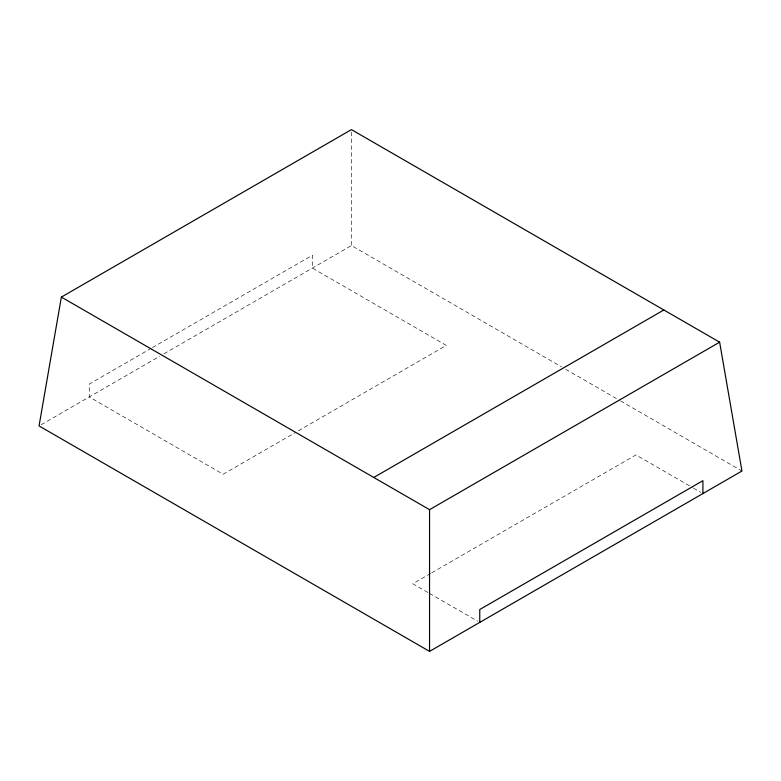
<?xml version="1.0" encoding="UTF-8"?>
<svg xmlns="http://www.w3.org/2000/svg" width="781" height="781" viewBox="0 0 781 781"><rect width="100%" height="100%" fill="white"/><g stroke="black" fill="none" stroke-linecap="round" stroke-linejoin="round"><path stroke-width="0.59" stroke-dasharray="3.9 2.93" d="M151.358 348.209L89.259 384.057L89.259 396.943L223.141 474.243L295.765 432.313M152.412 347.594L312.4 255.231L312.4 268.108L446.283 345.407L296.819 431.698M41.139 424.718L159.783 356.224M163.99 353.793L351.45 245.566L561.48 366.826M430.712 573.42L412.817 583.749L428.505 592.808M431.756 572.805L635.959 454.913L692.444 487.529M565.698 369.257L619.518 400.341M620.583 400.946L741.95 471.021M693.489 488.135L700.811 492.362M429.55 593.414L477.669 621.188M351.45 132.038L351.45 245.566"/><path stroke-width="1.17" d="M61.367 297.092L39.05 425.928L429.55 651.383L741.95 471.021L719.633 342.185L351.45 129.617L61.367 297.092L429.55 509.671L719.633 342.185M373.767 477.464L663.85 309.979M702.9 493.563L702.9 480.686L479.759 609.512L479.759 622.398M429.55 509.671L429.55 651.383"/></g></svg>
